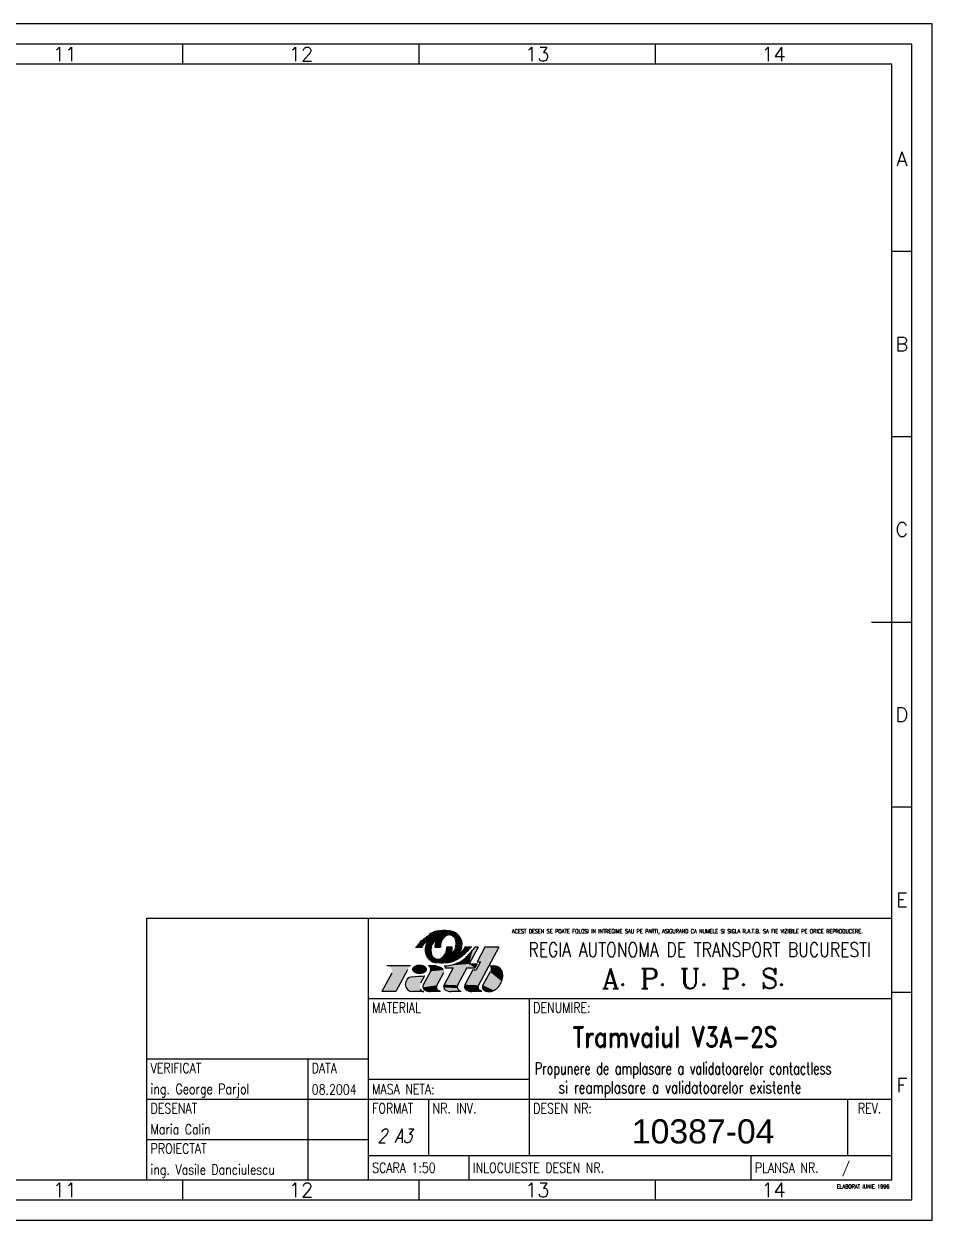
# Model space of a CAD drawing. Header units: millimetres. Extents: x 2692 to 3533, y 1565 to 1862.
# Drawn here: x 3307.4 to 3532.8, y 1565.3 to 1862.3 of the extents above; entities that cross this region are included whole.
import ezdxf
from ezdxf.enums import TextEntityAlignment as Align

# ---------------------------------------------------------------- set-up
doc = ezdxf.new("R2010")
doc.units = ezdxf.units.MM
for name, color, linetype in [('LIN_GR', 3, 'Continuous'), ('LIN_SUB', 20, 'Continuous'), ('SUBTIRE', 1, 'Continuous'), ('TEXT_IND', 2, 'Continuous')]:
    doc.layers.add(name, color=color, linetype=linetype)
doc.styles.add('ISO', font='SIMPLEX.shx')
doc.styles.add('ROMANC', font='romanc')
doc.styles.add('ROMAND', font='romand', dxfattribs={"width": 0.8})
doc.styles.get("Standard").update_dxf_attribs({"font": 'arial.ttf'})

# ---------------------------------------------------------------- blocks, each defined once
blk = doc.blocks.new('4A4')
at = {"color": 70}
for p, q in [((-185.96, 287), (-185.96, 292)), ((-127.32, 287), (-127.32, 292)), ((-68.68, 287), (-68.68, 292)), ((-5, 240.5), (-10, 240.5)), ((-5, 194.5), (-10, 194.5)), ((-15, 148.5), (-5, 148.5)), ((-5, 102.5), (-10, 102.5)), ((-5, 56.5), (-10, 56.5)), ((-185.96, 5), (-185.96, 10)), ((-127.32, 5), (-127.32, 10)), ((-68.68, 5), (-68.68, 10))]:
    blk.add_line(p, q, dxfattribs=at)
at = {"color": 240}
for points in [[(0, 0), (0, 297), (-841, 297), (-841, 0)], [(-5, 5), (-5, 292), (-836, 292), (-836, 5)]]:
    blk.add_lwpolyline(points, close=True, dxfattribs=at)
at = {"color": 70}
blk.add_lwpolyline([(-831, 287), (-831, 10), (-10, 10), (-10, 287)], close=True, dxfattribs=at)
at = {"color": 50, "style": 'ISO'}
for s, p in [('11', (-215.28, 289.48)), ('12', (-156.64, 289.48)), ('13', (-98, 289.48)), ('14', (-39.36, 289.48)), ('A', (-7.5, 263.5)), ('B', (-7.5, 217.5)), ('C', (-7.5, 171.5)), ('D', (-7.5, 125.5)), ('E', (-7.5, 79.5)), ('F', (-7.5, 33.5)), ('11', (-215.28, 7.48)), ('12', (-156.64, 7.48)), ('13', (-98, 7.48)), ('14', (-39.36, 7.48))]:
    blk.add_text(s, height=3.5, dxfattribs=at).set_placement(p, align=Align.MIDDLE)

msp = doc.modelspace()

# ---------------------------------------------------------------- linework, layer by layer
at = {"color": 3}
for p, q in [((3404.59, 1633.12), (3406.37, 1633.12)), ((3409.41, 1633.12), (3410.81, 1633.12)), ((3413.73, 1633.12), (3412.33, 1633.12)), ((3418.55, 1633.12), (3416.77, 1633.12)), ((3417.11, 1630.64), (3417.49, 1630.98)), ((3417.49, 1630.98), (3417.59, 1631.08)), ((3420.12, 1633.12), (3417.89, 1628.94)), ((3420.12, 1633.12), (3419.38, 1633.12)), ((3421.84, 1633.12), (3419.87, 1629.44)), ((3425.28, 1633.12), (3420.22, 1623.64)), ((3425.28, 1633.12), (3421.84, 1633.12)), ((3403.38, 1628.45), (3397.49, 1628.45)), ((3409.82, 1628.45), (3407.81, 1628.45)), ((3413.92, 1627.96), (3411.69, 1623.78)), ((3411.74, 1628.45), (3412.34, 1628.49)), ((3411.89, 1627.96), (3413.92, 1627.96)), ((3412.34, 1628.49), (3413.19, 1628.6)), ((3413.19, 1628.6), (3413.8, 1628.72)), ((3413.8, 1628.72), (3414.5, 1628.94)), ((3414.5, 1628.94), (3415.23, 1629.32)), ((3417.36, 1627.96), (3415.06, 1623.64)), ((3417.36, 1627.96), (3419.38, 1627.96)), ((3417.89, 1628.94), (3419.9, 1628.94)), ((3419.9, 1628.94), (3419.38, 1627.96)), ((3420.74, 1629.44), (3419.68, 1627.46)), ((3419.87, 1629.44), (3420.74, 1629.44)), ((3423.07, 1628.45), (3424.05, 1628.45)), ((3398.73, 1626.67), (3396.26, 1622.06)), ((3402.59, 1627.47), (3399.71, 1622.06)), ((3406.87, 1625.99), (3405.88, 1624.13)), ((3408.29, 1627.09), (3406.53, 1623.78)), ((3411.54, 1626.73), (3409.89, 1623.64)), ((3418.82, 1627.46), (3416.85, 1623.78)), ((3418.82, 1627.46), (3419.68, 1627.46)), ((3423.12, 1626.98), (3421.34, 1623.64)), ((3399.71, 1622.06), (3396.26, 1622.06)), ((3406.71, 1622.06), (3403.89, 1622.06)), ((3410.77, 1622.06), (3408.25, 1622.06)), ((3410.77, 1622.06), (3410.3, 1622.31)), ((3415.94, 1622.06), (3413.42, 1622.06)), ((3415.94, 1622.06), (3415.46, 1622.31)), ((3421.1, 1622.06), (3418.58, 1622.06)), ((3421.1, 1622.06), (3420.63, 1622.31))]:
    msp.add_line(p, q, dxfattribs=at)
at = {"color": 1}
for p, q in [((3392.84, 1620.33), (3522.84, 1620.33)), ((3432.84, 1620.33), (3432.84, 1581.33)), ((3377.84, 1605.33), (3377.84, 1575.33)), ((3392.84, 1600.33), (3432.84, 1600.33)), ((3337.84, 1595.33), (3392.84, 1595.33)), ((3392.84, 1595.33), (3522.84, 1595.33)), ((3407.84, 1595.33), (3407.84, 1581.33)), ((3511.84, 1595.33), (3511.84, 1581.33)), ((3337.84, 1585.33), (3392.84, 1585.33)), ((3392.84, 1581.33), (3522.84, 1581.33))]:
    msp.add_line(p, q, dxfattribs=at)
at = {"color": 3}
for centre, radius, start, end in [((3410.17, 1633.03), 3.91, 113.911, 122.24), ((3413.02, 1626.61), 10.93, 108.9325, 113.911), ((3410.48, 1634.02), 3.1, 96.8211, 108.9325), ((3412.16, 1619.94), 17.28, 91.6964, 96.8211), ((3411.89, 1629.34), 7.87, 78.6042, 91.6964), ((3412.76, 1633.67), 3.46, 58.8019, 78.6042), ((3412.44, 1633.11), 4.1, 51.9009, 59.0095), ((3440.54, 1599.99), 48.99, 134.6817, 135.4865), ((3410.31, 1632.6), 3.28, 144.0002, 170.76), ((3414.08, 1633.07), 4.67, 161.7905, 179.2848), ((3429.36, 1631.9), 18.65, 174.2605, 174.9733), ((3411.8, 1633.44), 1.02, 174.9733, 184.0276), ((3415.54, 1632.97), 4.8, 167.4407, 170.0215), ((3411.33, 1633.71), 0.528, 170.0215, 174.2605), ((3413.85, 1633.34), 3.07, 164.2137, 167.4407), ((3415.41, 1632.9), 4.69, 163.3149, 164.2137), ((3412.49, 1633.78), 1.64, 161.7935, 163.3149), ((3412.05, 1633.92), 1.18, 157.0016, 161.7935), ((3414.88, 1632.72), 4.26, 154.4817, 157.0016), ((3414.99, 1632.67), 4.38, 151.6715, 154.4817), ((3414.31, 1633.04), 3.61, 148.5742, 151.6715), ((3414.46, 1632.95), 3.78, 146.7697, 148.5742), ((3416.83, 1631.39), 6.61, 145.4055, 146.7697), ((3413.77, 1633.5), 2.89, 142.1672, 145.4055), ((3416.14, 1631.66), 5.9, 139.8988, 142.1672), ((3412.9, 1634.39), 1.66, 134.0494, 139.8988), ((3414.07, 1633.18), 3.34, 129.9288, 134.0494), ((3413.02, 1634.44), 1.7, 122.4983, 129.9288), ((3413.37, 1633.89), 2.35, 116.1812, 122.4983), ((3413.14, 1634.36), 1.83, 109.9487, 116.1812), ((3412.98, 1634.79), 1.38, 102.7531, 109.9487), ((3412.98, 1634.79), 1.37, 95.1814, 102.7531), ((3412.97, 1634.87), 1.29, 87.3678, 95.1814), ((3412.96, 1634.53), 1.63, 81.3875, 87.3678), ((3413.01, 1634.89), 1.27, 74.6086, 81.3875), ((3412.95, 1634.67), 1.5, 68.817, 74.6086), ((3412.84, 1634.39), 1.79, 63.5308, 68.817), ((3412.94, 1634.58), 1.59, 56.9357, 63.5308), ((3412.08, 1633.27), 3.15, 52.2591, 56.9357), ((3412.89, 1634.32), 1.82, 45.665, 52.2591), ((3412.78, 1634.2), 1.99, 39.3566, 45.665), ((3413.57, 1634.85), 0.963, 28.3665, 39.3566), ((3412.05, 1634.03), 2.69, 21.8, 28.3665), ((3413.75, 1634.71), 0.865, 11.1935, 21.8), ((3411.21, 1634.23), 3.52, 341.7048, 352.8983), ((3403.02, 1632.58), 11.8, 8.3261, 11.1935), ((3412.86, 1634.02), 1.86, 352.8983, 8.3261), ((3413.85, 1634.91), 1.81, 41.1903, 51.9009), ((3408.5, 1630.23), 8.92, 37.8914, 41.1903), ((3413.03, 1633.75), 3.19, 32.3714, 37.8914), ((3414.35, 1634.59), 1.62, 19.2946, 32.3714), ((3407.37, 1632.15), 9.01, 13.7549, 19.2946), ((3412.37, 1634.02), 3.81, 346.3686, 357.1325), ((3414.57, 1633.91), 1.6, 357.1325, 13.7549), ((3410.77, 1632.23), 3.81, 166.3686, 177.1325), ((3408.57, 1632.34), 1.6, 177.1325, 193.7549), ((3415.77, 1634.1), 9.01, 193.7549, 199.2946), ((3408.8, 1631.66), 1.62, 199.2946, 212.3714), ((3410.12, 1632.49), 3.19, 212.3714, 217.8914), ((3414.64, 1636.01), 8.92, 217.8914, 221.1903), ((3410.28, 1632.22), 1.86, 172.8983, 188.3261), ((3411.93, 1632.02), 3.52, 161.7048, 172.8983), ((3420.13, 1633.67), 11.8, 188.3261, 191.1935), ((3409.4, 1631.54), 0.865, 191.1935, 201.8), ((3411.09, 1632.22), 2.69, 201.8, 208.3665), ((3409.57, 1631.4), 0.963, 208.3665, 219.3566), ((3410.37, 1632.05), 1.99, 219.3566, 225.665), ((3410.25, 1631.93), 1.82, 225.665, 232.2591), ((3413.19, 1633.54), 2.42, 184.0276, 189.8934), ((3409.07, 1633.07), 3.34, 309.9288, 314.0494), ((3410.24, 1631.86), 1.66, 314.0494, 319.8988), ((3407, 1634.59), 5.9, 319.8988, 322.1672), ((3409.37, 1632.74), 2.89, 322.1672, 325.4055), ((3406.31, 1634.86), 6.61, 325.4055, 326.7697), ((3408.68, 1633.3), 3.78, 326.7697, 328.5742), ((3408.83, 1633.21), 3.61, 328.5742, 331.6715), ((3408.15, 1633.58), 4.38, 331.6715, 334.4817), ((3408.26, 1633.53), 4.26, 334.4817, 337.0016), ((3411.1, 1632.32), 1.18, 337.0016, 341.7935), ((3410.66, 1632.47), 1.64, 341.7935, 343.3149), ((3407.73, 1633.35), 4.69, 343.3149, 344.2137), ((3409.29, 1632.9), 3.07, 344.2137, 347.4407), ((3407.6, 1633.28), 4.8, 347.4407, 350.0215), ((3409.95, 1632.71), 2.42, 4.0276, 9.8934), ((3411.81, 1632.54), 0.528, 350.0215, 354.2605), ((3393.78, 1634.35), 18.65, 354.2605, 354.9733), ((3411.35, 1632.81), 1.02, 354.9733, 4.0276), ((3409.06, 1633.18), 4.67, 341.7905, 359.2848), ((3412.83, 1633.65), 3.28, 324.0002, 350.76), ((3369.98, 1678.69), 67.33, 315, 315.973), ((3416.87, 1633.07), 1.28, 316.8981, 318.6566), ((3414.04, 1636.1), 6.05, 315.973, 321.3402), ((3403.78, 1644.31), 19.19, 321.3402, 324.353), ((3407.42, 1627.55), 0.984, 331.9275, 66.4849), ((3409.29, 1631.33), 1.81, 221.1903, 231.9009), ((3410.71, 1633.14), 4.1, 231.9009, 239.0095), ((3410.39, 1632.58), 3.46, 238.8019, 258.6042), ((3411.06, 1632.98), 3.15, 232.2591, 236.9357), ((3410.21, 1631.67), 1.59, 236.9357, 243.5308), ((3410.3, 1631.86), 1.79, 243.5308, 248.817), ((3410.19, 1631.58), 1.5, 248.817, 254.6086), ((3410.13, 1631.36), 1.27, 254.6086, 261.3875), ((3410.19, 1631.71), 1.63, 261.3875, 267.3678), ((3410.17, 1631.37), 1.29, 267.3678, 275.1814), ((3410.16, 1631.46), 1.37, 275.1814, 282.7531), ((3410.16, 1631.46), 1.38, 282.7531, 289.9487), ((3410.01, 1631.89), 1.83, 289.9487, 296.1812), ((3409.78, 1632.36), 2.35, 296.1812, 302.4983), ((3410.13, 1631.81), 1.7, 302.4983, 309.9288), ((3424.05, 1626.24), 2.21, 0, 90), ((3403.89, 1623.9), 1.84, 94.5979, 270), ((3324.27, 2633.49), 1010.88, 274.50891, 274.68697), ((3422.02, 1626.01), 4.2, 319.5378, 340.5417), ((3421.37, 1626.24), 4.89, 340.5417, 0), ((3406.71, 1623.04), 0.984, 201.8729, 270), ((3407.39, 1623.32), 0.984, 151.9275, 234.4615), ((3408.25, 1624.52), 2.46, 234.4615, 270), ((3410.76, 1623.18), 0.984, 151.9275, 241.9275), ((3412.56, 1623.32), 0.984, 151.9275, 234.4615), ((3413.42, 1624.52), 2.46, 234.4615, 270), ((3415.93, 1623.18), 0.984, 151.9275, 241.9275), ((3417.72, 1623.32), 0.984, 151.9275, 234.4615), ((3418.58, 1624.52), 2.46, 234.4615, 270), ((3421.09, 1623.18), 0.984, 151.9275, 241.9275), ((3422.21, 1623.18), 0.984, 151.9275, 242.7821), ((3422.77, 1624.27), 2.21, 242.7821, 280.2311), ((3422.7, 1625.11), 3.06, 278.7026, 295.9026), ((3422.43, 1625.66), 3.66, 295.9026, 319.5378)]:
    msp.add_arc(centre, radius, start, end, dxfattribs=at)
for points in [[(3407.61, 1636.03), (3409.64, 1634.53), (3408.65, 1636.63), (3409.64, 1634.53)], [(3408.65, 1636.63), (3409.64, 1634.53), (3409.59, 1636.99), (3409.64, 1634.53)], [(3409.59, 1636.99), (3409.64, 1634.53), (3410.17, 1637.1), (3409.64, 1634.53)], [(3411.51, 1637.21), (3409.64, 1634.53), (3412.31, 1637.2), (3409.64, 1634.53)], [(3410.17, 1637.1), (3409.64, 1634.53), (3411.51, 1637.21), (3409.64, 1634.53)], [(3412.63, 1636.12), (3412.31, 1637.2), (3411.86, 1635.69), (3409.64, 1634.53)], [(3412.31, 1637.2), (3413.6, 1637.03), (3412.98, 1637.14)], [(3413.41, 1636.09), (3413.6, 1637.03), (3412.63, 1636.12), (3412.31, 1637.2)], [(3414.06, 1635.72), (3414.36, 1636.73), (3413.41, 1636.09), (3413.6, 1637.03)], [(3413.6, 1637.03), (3414.36, 1636.73), (3414.03, 1636.89)], [(3414.37, 1635.38), (3415.36, 1635.94), (3414.06, 1635.72), (3414.36, 1636.73)], [(3414.36, 1636.73), (3415.36, 1635.94), (3414.92, 1636.38)], [(3404.59, 1633.12), (3406.37, 1633.12), (3405.31, 1634.01), (3406.79, 1633.75)], [(3405.31, 1634.01), (3406.79, 1633.75), (3406.01, 1634.74), (3407.13, 1634.12)], [(3406.01, 1634.74), (3407.13, 1634.12), (3406.73, 1635.39), (3407.66, 1634.53)], [(3406.73, 1635.39), (3407.66, 1634.53), (3407.61, 1636.03), (3409.64, 1634.53)], [(3407.27, 1633.81), (3409.04, 1633.92), (3407.07, 1633.12), (3408.59, 1633.12)], [(3407.66, 1634.53), (3409.64, 1634.53), (3407.27, 1633.81), (3409.04, 1633.92)], [(3410.79, 1633.65), (3409.44, 1633.59), (3410.81, 1633.12), (3409.41, 1633.12)], [(3410.89, 1634.14), (3409.51, 1634.04), (3410.79, 1633.65), (3409.44, 1633.59)], [(3411.19, 1634.84), (3409.64, 1634.53), (3410.89, 1634.14), (3409.51, 1634.04)], [(3411.86, 1635.69), (3409.64, 1634.53), (3411.19, 1634.84), (3409.64, 1634.53)], [(3412.99, 1636.11), (3412.63, 1636.12), (3412.3, 1635.93)], [(3412.99, 1636.11), (3413.41, 1636.09), (3412.87, 1636.08), (3413.45, 1636.07)], [(3413.13, 1636.08), (3413.71, 1635.92), (3413.45, 1636.07)], [(3414.63, 1634.68), (3415.81, 1635.29), (3414.37, 1635.38), (3415.36, 1635.94)], [(3414.53, 1633.09), (3416.02, 1632.87), (3414.68, 1633.63), (3416.16, 1633.64)], [(3414.71, 1634.05), (3416.08, 1634.48), (3414.63, 1634.68), (3415.81, 1635.29)], [(3414.68, 1633.63), (3416.16, 1633.64), (3414.71, 1634.05), (3416.08, 1634.48)], [(3416.08, 1634.48), (3416.16, 1633.64), (3416.16, 1634.07)], [(3407.07, 1633.12), (3408.59, 1633.12), (3406.97, 1632.41), (3408.46, 1632.6)], [(3406.97, 1632.41), (3408.46, 1632.6), (3407.13, 1631.55), (3408.46, 1631.88)], [(3406.97, 1632.41), (3407.13, 1631.55), (3406.98, 1632.19)], [(3406.98, 1632.19), (3407.13, 1631.55), (3407, 1632.02)], [(3407.13, 1631.55), (3408.46, 1631.88), (3407.44, 1630.77), (3408.57, 1631.27)], [(3407.44, 1630.77), (3408.57, 1631.27), (3407.99, 1630.07), (3408.82, 1630.79)], [(3407.99, 1630.07), (3408.82, 1630.79), (3408.79, 1629.51), (3409.28, 1630.38)], [(3411.12, 1629.03), (3410.85, 1630.27), (3412.11, 1629.07), (3411.26, 1630.54)], [(3412.11, 1629.07), (3411.26, 1630.54), (3412.84, 1629.13), (3411.7, 1631.02)], [(3411.76, 1631.1), (3411.76, 1631.1), (3411.7, 1631.02)], [(3411.76, 1631.1), (3414.01, 1629.42), (3411.7, 1631.02)], [(3412.84, 1629.13), (3411.7, 1631.02), (3414.01, 1629.42), (3411.7, 1631.02)], [(3412.1, 1631.69), (3414.01, 1629.42), (3411.76, 1631.1)], [(3412.19, 1631.88), (3413.5, 1631.72), (3412.1, 1631.69), (3414.01, 1629.42)], [(3412.34, 1632.48), (3413.68, 1632.47), (3412.19, 1631.88), (3413.5, 1631.72)], [(3412.33, 1633.12), (3413.73, 1633.12), (3412.34, 1632.48), (3413.68, 1632.47)], [(3413.5, 1631.72), (3415.48, 1631.72), (3414.17, 1632.42), (3415.83, 1632.31)], [(3413.5, 1631.72), (3415.48, 1631.72), (3415.35, 1630.1), (3414.01, 1629.42)], [(3413.5, 1631.72), (3414.77, 1630.61), (3414.01, 1629.42)], [(3414.17, 1632.42), (3415.83, 1632.31), (3414.53, 1633.09), (3416.02, 1632.87)], [(3415.48, 1631.72), (3415.35, 1630.1), (3414.77, 1630.61)], [(3415.48, 1631.72), (3416.17, 1630.66), (3415.35, 1630.1)], [(3416.05, 1632.17), (3417.11, 1631.49), (3415.48, 1631.72), (3416.17, 1630.66)], [(3416.46, 1632.63), (3417.84, 1632.25), (3416.05, 1632.17), (3417.11, 1631.49)], [(3416.99, 1630.55), (3417.89, 1628.94), (3416.34, 1630.05), (3417.89, 1628.94)], [(3416.77, 1633.12), (3418.55, 1633.12), (3416.46, 1632.63), (3417.84, 1632.25)], [(3417.53, 1631.02), (3417.89, 1628.94), (3416.99, 1630.55), (3417.89, 1628.94)], [(3418.15, 1631.64), (3417.89, 1628.94), (3417.53, 1631.02), (3417.89, 1628.94)], [(3419.38, 1633.12), (3420.12, 1633.12), (3418.81, 1632.37), (3417.89, 1628.94)], [(3418.81, 1632.37), (3417.89, 1628.94), (3418.15, 1631.64), (3417.89, 1628.94)], [(3420.74, 1629.44), (3425.28, 1633.12), (3419.68, 1627.46), (3420.28, 1623.75)], [(3421.84, 1633.12), (3425.28, 1633.12), (3419.87, 1629.44), (3420.74, 1629.44)], [(3397.49, 1628.45), (3403.38, 1628.45), (3398.09, 1628.32), (3402.98, 1628.04)], [(3398.09, 1628.32), (3402.98, 1628.04), (3398.53, 1627.96), (3402.68, 1627.63)], [(3402.68, 1627.63), (3398.53, 1627.96), (3402.59, 1627.47), (3398.8, 1627.36)], [(3403.77, 1627.82), (3403.79, 1627.33), (3403.74, 1627.59)], [(3403.89, 1628.04), (3403.87, 1627.17), (3403.77, 1627.82), (3403.79, 1627.33)], [(3404.08, 1628.26), (3404.12, 1626.89), (3403.89, 1628.04), (3403.87, 1627.17)], [(3404.27, 1628.4), (3404.32, 1626.74), (3404.08, 1628.26), (3404.12, 1626.89)], [(3404.5, 1628.53), (3404.59, 1626.61), (3404.27, 1628.4), (3404.32, 1626.74)], [(3404.73, 1628.62), (3404.81, 1626.53), (3404.5, 1628.53), (3404.59, 1626.61)], [(3404.95, 1628.69), (3405, 1626.49), (3404.73, 1628.62), (3404.81, 1626.53)], [(3405.14, 1628.72), (3405.17, 1626.46), (3404.95, 1628.69), (3405, 1626.49)], [(3405.31, 1628.74), (3405.32, 1626.44), (3405.14, 1628.72), (3405.17, 1626.46)], [(3405.31, 1628.74), (3405.47, 1628.76), (3405.48, 1626.43)], [(3405.48, 1626.43), (3405.74, 1626.43), (3405.31, 1628.74), (3405.32, 1626.44)], [(3405.47, 1628.76), (3405.73, 1628.76), (3405.48, 1626.43), (3405.74, 1626.43)], [(3405.74, 1626.43), (3405.73, 1628.76), (3405.88, 1626.44), (3405.88, 1628.75)], [(3405.88, 1626.44), (3405.88, 1628.75), (3406.07, 1626.46), (3406.05, 1628.73)], [(3406.07, 1626.46), (3406.05, 1628.73), (3406.23, 1626.49), (3406.25, 1628.69)], [(3406.23, 1626.49), (3406.25, 1628.69), (3406.44, 1626.54), (3406.42, 1628.65)], [(3406.44, 1626.54), (3406.42, 1628.65), (3406.65, 1626.62), (3406.65, 1628.56)], [(3406.65, 1626.62), (3406.65, 1628.56), (3406.84, 1626.71), (3406.85, 1628.46)], [(3406.84, 1626.71), (3406.85, 1628.46), (3407.08, 1626.87), (3407.05, 1628.33)], [(3407.08, 1626.87), (3407.05, 1628.33), (3407.26, 1627.06), (3407.2, 1628.19)], [(3407.26, 1627.06), (3407.2, 1628.19), (3407.4, 1627.26), (3407.36, 1627.99)], [(3407.4, 1627.26), (3407.36, 1627.99), (3407.45, 1627.41), (3407.43, 1627.85)], [(3407.43, 1627.85), (3407.45, 1627.41), (3407.46, 1627.74), (3407.48, 1627.59)], [(3407.81, 1628.45), (3409.82, 1628.45), (3408.36, 1627.86), (3411.25, 1627.99)], [(3408.11, 1628.13), (3408.34, 1627.62), (3408.36, 1627.86)], [(3408.36, 1627.86), (3411.25, 1627.99), (3408.29, 1627.09), (3411.63, 1627.42)], [(3408.79, 1629.51), (3409.28, 1630.38), (3409.44, 1629.25), (3409.73, 1630.15)], [(3409.44, 1629.25), (3409.73, 1630.15), (3410.3, 1629.09), (3410.29, 1630.09)], [(3409.82, 1628.45), (3411.25, 1627.99), (3410.32, 1628.4), (3410.74, 1628.27)], [(3410.3, 1629.09), (3410.29, 1630.09), (3411.12, 1629.03), (3410.85, 1630.27)], [(3411.25, 1627.99), (3411.63, 1627.42), (3411.5, 1627.73)], [(3413.92, 1627.96), (3417.36, 1627.96), (3411.69, 1623.78), (3415.06, 1623.64)], [(3412.44, 1628.49), (3411.74, 1628.45), (3411.89, 1627.96)], [(3411.89, 1627.96), (3419.38, 1627.96), (3412.44, 1628.49), (3417.89, 1628.94)], [(3412.44, 1628.49), (3413.82, 1628.73), (3414.18, 1628.64)], [(3413.82, 1628.73), (3414.48, 1628.94), (3414.18, 1628.64)], [(3414.18, 1628.64), (3414.18, 1628.64), (3414.48, 1628.94), (3414.96, 1628.7)], [(3415.1, 1629.26), (3417.89, 1628.94), (3414.48, 1628.94), (3414.96, 1628.7)], [(3415.75, 1629.64), (3417.89, 1628.94), (3415.1, 1629.26), (3417.89, 1628.94)], [(3416.34, 1630.05), (3415.75, 1629.64), (3417.89, 1628.94)], [(3417.89, 1628.94), (3419.9, 1628.94), (3419.38, 1627.96)], [(3423.07, 1628.45), (3423.56, 1628.45), (3423.2, 1628.17), (3423.48, 1628.18)], [(3423.12, 1626.98), (3424.05, 1628.45), (3423.23, 1627.27)], [(3423.12, 1626.98), (3425.63, 1627.78), (3424.05, 1628.45)], [(3423.12, 1626.98), (3426.26, 1626.24), (3425.63, 1627.78)], [(3423.2, 1628.17), (3423.48, 1628.18), (3423.27, 1627.88), (3423.37, 1627.86)], [(3423.23, 1627.27), (3423.23, 1627.27), (3423.56, 1628.45), (3423.28, 1627.58)], [(3423.56, 1628.45), (3423.28, 1627.58), (3424.05, 1628.45), (3423.23, 1627.28)], [(3423.27, 1627.88), (3423.37, 1627.86), (3423.28, 1627.58)], [(3424.05, 1628.45), (3425.63, 1627.78), (3424.74, 1628.34), (3425.28, 1628.08)], [(3425.63, 1627.78), (3426.26, 1626.24), (3425.85, 1627.53), (3426.15, 1626.94)], [(3398.73, 1626.67), (3402.59, 1627.47), (3396.26, 1622.06), (3399.71, 1622.06)], [(3398.81, 1627.03), (3402.59, 1627.47), (3398.73, 1626.67)], [(3398.8, 1627.36), (3402.59, 1627.47), (3398.81, 1627.03), (3402.59, 1627.47)], [(3402.51, 1625.13), (3402.04, 1623.82), (3402.34, 1624.9), (3402.11, 1624.4)], [(3402.51, 1625.13), (3405.88, 1624.13), (3402.04, 1623.82), (3405.68, 1623.49)], [(3403.74, 1625.74), (3406.87, 1625.99), (3402.51, 1625.13), (3405.88, 1624.13)], [(3403.74, 1625.74), (3402.51, 1625.13), (3403.18, 1625.61), (3402.7, 1625.31)], [(3406.53, 1623.78), (3411.54, 1626.73), (3406.44, 1623.1), (3409.89, 1623.64)], [(3408.29, 1627.09), (3411.63, 1627.42), (3406.53, 1623.78), (3411.54, 1626.73)], [(3411.63, 1627.42), (3411.54, 1626.73), (3411.65, 1627.09)], [(3418.82, 1627.46), (3419.68, 1627.46), (3416.85, 1623.78), (3420.22, 1623.64)], [(3419.68, 1627.46), (3420.22, 1623.64), (3420.28, 1623.75)], [(3421.34, 1623.64), (3423.12, 1626.98), (3425.98, 1624.61)], [(3421.34, 1623.64), (3425.22, 1623.28), (3425.98, 1624.61)], [(3423.12, 1626.98), (3425.98, 1624.61), (3426.26, 1626.24)], [(3425.98, 1624.61), (3425.22, 1623.28), (3425.67, 1623.92)], [(3426.26, 1626.24), (3425.98, 1624.61), (3426.2, 1625.43)], [(3402.04, 1623.82), (3405.68, 1623.49), (3402.04, 1623.82), (3405.8, 1622.68)], [(3402.04, 1623.82), (3405.8, 1622.68), (3402.61, 1622.57), (3406.16, 1622.23)], [(3402.04, 1623.82), (3402.61, 1622.57), (3402.15, 1623.28), (3402.39, 1622.83)], [(3402.61, 1622.57), (3403.89, 1622.06), (3402.85, 1622.38), (3403.31, 1622.15)], [(3402.61, 1622.57), (3406.16, 1622.23), (3403.89, 1622.06), (3406.71, 1622.06)], [(3406.44, 1623.1), (3406.53, 1623.78), (3406.42, 1623.42)], [(3406.44, 1623.1), (3409.89, 1623.64), (3406.82, 1622.52), (3409.81, 1622.92)], [(3406.82, 1622.52), (3406.44, 1623.1), (3406.59, 1622.75)], [(3406.82, 1622.52), (3409.81, 1622.92), (3408.25, 1622.06), (3410.3, 1622.31)], [(3408.25, 1622.06), (3406.82, 1622.52), (3407.44, 1622.2)], [(3408.25, 1622.06), (3410.3, 1622.31), (3410.77, 1622.06)], [(3409.86, 1623.31), (3410.04, 1622.63), (3409.81, 1622.92)], [(3411.69, 1623.78), (3411.6, 1623.1), (3411.59, 1623.47)], [(3411.69, 1623.78), (3415.06, 1623.64), (3411.6, 1623.1), (3414.98, 1622.92)], [(3411.6, 1623.1), (3414.98, 1622.92), (3412, 1622.5), (3415.43, 1622.33)], [(3412, 1622.5), (3411.6, 1623.1), (3411.73, 1622.78)], [(3413.42, 1622.06), (3411.99, 1622.52), (3412.61, 1622.19)], [(3412, 1622.5), (3415.43, 1622.33), (3413.42, 1622.06), (3415.94, 1622.06)], [(3415.01, 1623.18), (3415.2, 1622.63), (3414.98, 1622.92)], [(3415.1, 1623.71), (3415.04, 1623.49), (3415.06, 1623.64)], [(3416.85, 1623.78), (3416.76, 1623.11), (3416.75, 1623.45)], [(3416.85, 1623.78), (3420.22, 1623.64), (3416.76, 1623.11)], [(3416.76, 1623.11), (3420.22, 1623.64), (3420.15, 1622.88)], [(3417.15, 1622.52), (3416.76, 1623.11), (3416.89, 1622.79)], [(3416.76, 1623.11), (3420.15, 1622.88), (3417.15, 1622.52)], [(3417.15, 1622.52), (3420.15, 1622.88), (3418.58, 1622.06)], [(3418.58, 1622.06), (3417.15, 1622.52), (3417.77, 1622.19)], [(3420.15, 1622.88), (3418.58, 1622.06), (3420.63, 1622.31)], [(3420.63, 1622.31), (3421.1, 1622.06), (3418.58, 1622.06)], [(3420.19, 1623.24), (3420.38, 1622.6), (3420.15, 1622.88)], [(3420.28, 1623.75), (3420.21, 1623.47), (3420.22, 1623.64)], [(3421.34, 1623.64), (3421.27, 1622.89), (3421.22, 1623.26)], [(3421.27, 1622.89), (3421.34, 1623.64), (3421.76, 1622.3)], [(3421.76, 1622.3), (3421.27, 1622.89), (3421.45, 1622.55)], [(3421.34, 1623.64), (3424.03, 1622.37), (3425.22, 1623.28)], [(3421.34, 1623.64), (3423.16, 1622.09), (3424.03, 1622.37)], [(3421.34, 1623.64), (3421.76, 1622.3), (3423.16, 1622.09)], [(3421.76, 1622.3), (3421.76, 1622.3), (3421.76, 1622.3)], [(3423.16, 1622.09), (3421.76, 1622.3), (3422.43, 1622.08)], [(3421.76, 1622.3), (3421.76, 1622.3), (3423.16, 1622.09)], [(3425.22, 1623.28), (3424.03, 1622.37), (3424.67, 1622.76)]]:
    msp.add_solid(points, dxfattribs=at)
at = {"layer": 'LIN_GR', "color": 3}
for p, q in [((3337.84, 1640.33), (3337.84, 1575.33)), ((3337.84, 1640.33), (3522.84, 1640.33)), ((3392.84, 1640.33), (3392.84, 1575.33)), ((3337.84, 1605.33), (3392.84, 1605.33))]:
    msp.add_line(p, q, dxfattribs=at)
at = {"layer": 'LIN_SUB', "color": 7}
msp.add_line((3417.84, 1581.33), (3417.84, 1575.33), dxfattribs=at)
at = {"layer": 'LIN_SUB'}
msp.add_line((3487.84, 1581.33), (3487.84, 1575.33), dxfattribs=at)

# ---------------------------------------------------------------- block references
at = {"layer": 'SUBTIRE'}
msp.add_blockref('4A4', (3532.84, 1565.33), dxfattribs=at)

# ---------------------------------------------------------------- texts
at = {"color": 2, "style": 'ROMAND'}
for s, height, width, p in [('MATERIAL', 2.5, 0.8, (3393.84, 1616.83)), ('DENUMIRE:', 2.5, 0.8, (3433.84, 1616.83)), ('VERIFICAT', 2.5, 0.8, (3338.84, 1601.83)), ('DATA', 2.5, 0.8, (3378.84, 1601.83)), ('Propunere de amplasare a validatoarelor contactless', 3, 0.678715, (3434.2, 1601.48)), ('ing. George Parjol', 2.5, 0.8, (3338.84, 1596.63)), ('08.2004', 2.5, 0.8, (3378.84, 1596.51)), ('MASA NETA:', 2.5, 0.8, (3393.84, 1596.58)), ('si reamplasare a validatoarelor existente', 3, 0.721262, (3440.11, 1596.75)), ('DESENAT', 2.5, 0.8, (3338.84, 1591.83)), ('FORMAT', 2.5, 0.8, (3393.84, 1591.83)), ('NR. INV.', 2.5, 0.8, (3408.84, 1591.83)), ('DESEN NR:', 2.5, 0.8, (3433.84, 1591.83)), ('Maria Calin', 2.5, 0.8, (3338.84, 1586.63)), ('PROIECTAT', 2.5, 0.8, (3338.84, 1581.83)), ('PLANSA NR.   / ', 2.5, 0.8, (3488.84, 1577.08)), ('ing. Vasile Danciulescu', 2.5, 0.8, (3338.84, 1576.63)), ('SCARA 1:50', 2.5, 0.8, (3393.84, 1577.08)), ('INLOCUIESTE DESEN NR.', 2.5, 0.8, (3418.84, 1577.08)), ('ELABORAT IUNIE 1996', 1, 0.8, (3509.19, 1573.17))]:
    msp.add_text(s, height=height, dxfattribs=dict(at, width=width)).set_placement(p)
at = {"color": 2, "style": 'ROMAND', "width": 0.8}
msp.add_text('REV.', height=2.5, dxfattribs=at).set_placement((3517.34, 1593.08), align=Align.MIDDLE)
at = {"color": 3}
msp.add_text('10387-04', height=6, dxfattribs=at).set_placement((3458.3, 1584.35))
at = {"color": 2, "style": 'ROMAND', "oblique": 15, "width": 0.773608}
msp.add_text('2 A3', height=3.5, dxfattribs=at).set_placement((3399.43, 1586.25), align=Align.MIDDLE)
at = {"layer": 'LIN_GR', "color": 3, "style": 'ROMAND', "width": 0.8}
msp.add_text('Tramvaiul V3A-2S', height=5, dxfattribs=at).set_placement((3443.57, 1608.3))
at = {"layer": 'TEXT_IND', "style": 'ROMAND', "width": 0.8}
msp.add_text('ACEST DESEN SE POATE FOLOSI IN INTREGIME SAU PE PARTI, ASIGURAND CA NUMELE SI SIGLA R.A.T.B. SA FIE VIZIBILE PE ORICE REPRODUCERE.', height=1, dxfattribs=at).set_placement((3428.52, 1636.54))
at = {"layer": 'TEXT_IND', "style": 'ROMANC', "width": 0.662338}
msp.add_text('REGIA AUTONOMA DE TRANSPORT BUCURESTI', height=3.5, dxfattribs=at).set_placement((3432.65, 1630.73), (3517.65, 1630.73), align=Align.FIT)
at = {"layer": 'TEXT_IND', "style": 'ROMANC'}
msp.add_text('A. P. U. P. S. ', height=5, dxfattribs=at).set_placement((3475.32, 1625.33), align=Align.MIDDLE)

doc.saveas('drawing.dxf')
